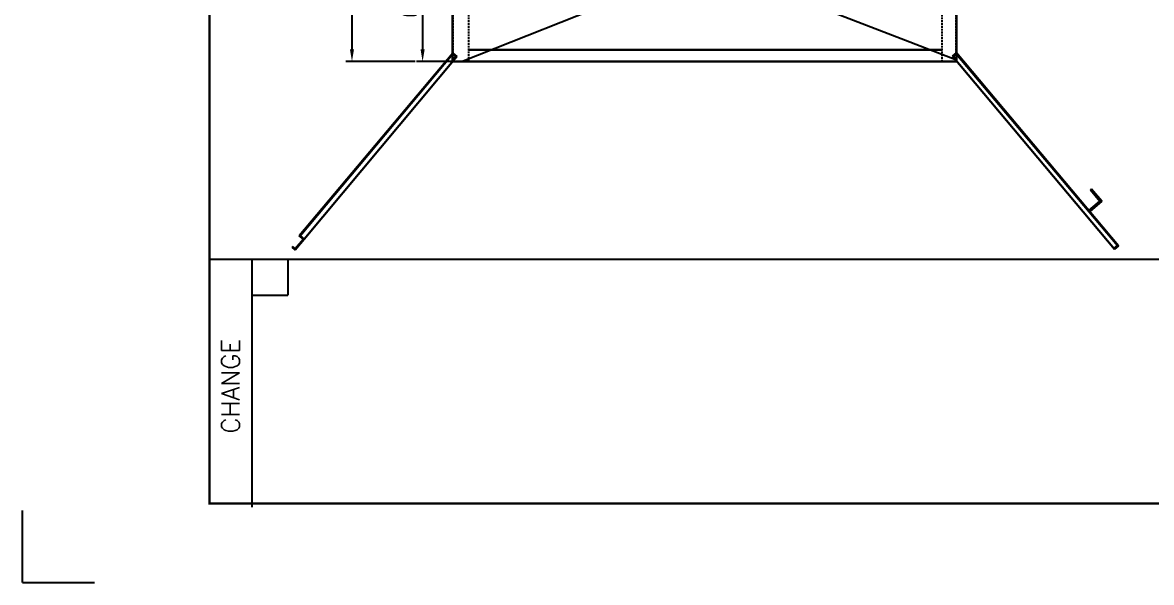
# Model space of a CAD drawing. Header units: millimetres. Extents: x 198356 to 209798, y -190593 to -183267.
# Drawn here: x 198356 to 202230, y -190593 to -188671 of the extents above; entities that cross this region are included whole.
import ezdxf

# ---------------------------------------------------------------- set-up
doc = ezdxf.new("R2010")
doc.units = ezdxf.units.MM
doc.header["$LTSCALE"] = 13
doc.linetypes.add('DASHED', pattern=[0.75, 0.5, -0.25])
for name, color, linetype in [('1', 4, 'Continuous'), ('2', 3, 'Continuous'), ('4虚线层', 6, 'DASHED'), ('PDF_几何图形', 7, 'Continuous'), ('粗实线', 4, 'Continuous')]:
    doc.layers.add(name, color=color, linetype=linetype)
doc.layers.add('2细实线', color=3, linetype='Continuous', lineweight=20)
doc.layers.add('标注、文本', color=3, linetype='Continuous', lineweight=25)
doc.layers.add('paper', color=254, linetype='Continuous', plot=False)
doc.styles.add('ROMANS', font='romans.shx', dxfattribs={"bigfont": 'whgtxt.shx'})
doc.styles.get("Standard").update_dxf_attribs({"font": 'gbenor.shx', "bigfont": 'gbcbig.shx'})
doc.dimstyles.new('英寸 1-10', dxfattribs={"dimscale": 14, "dimtxt": 3.5, "dimasz": 2, "dimexe": 1.5, "dimexo": 0.5, "dimgap": 0.5, "dimtad": 1, "dimtoh": 1, "dimdec": 1, "dimdsep": 46, "dimtxsty": 'Standard', "dimcen": 2.5, "dimclrd": 3, "dimclre": 3, "dimclrt": 3, "dimadec": 0, "dimazin": 2, "dimtfac": 1, "dimtdec": 1, "dimtmove": 0, "dimatfit": 2, "dimfxl": 1, "dimarcsym": 0})

# ---------------------------------------------------------------- blocks, each defined once
blk = doc.blocks.new('*D117')
at = {"layer": '2细实线', "color": 3, "linetype": 'ByBlock', "lineweight": -2}
for p, q in [((199823.8, -188129.5), (199707.7, -188129.5)), ((199728.7, -188171.5), (199728.7, -188762.5)), ((199855.6, -188804.5), (199707.7, -188804.5))]:
    blk.add_line(p, q, dxfattribs=at)
at = {"layer": '2细实线', "color": 3, "linetype": 'ByBlock'}
for points in [[(199721.7, -188171.5), (199735.7, -188171.5), (199728.7, -188129.5)], [(199721.7, -188762.5), (199735.7, -188762.5), (199728.7, -188804.5)]]:
    blk.add_solid(points, dxfattribs=at)
at = {"layer": 'Defpoints', "color": 0, "linetype": 'ByBlock'}
for p in [(199830.8, -188129.5), (199728.7, -188804.5), (199862.6, -188804.5)]:
    blk.add_point(p, dxfattribs=at)
at = {"layer": '2细实线', "color": 3, "linetype": 'ByBlock', "insert": (199683.4, -188467), "char_height": 73.5, "attachment_point": 5, "rotation": 90}
blk.add_mtext('675 [26.6]', dxfattribs=at)
blk = doc.blocks.new('*D128')
at = {"layer": '2细实线', "color": 3, "linetype": 'ByBlock', "lineweight": -2}
for p, q in [((200043.8, -186582.5), (199465.3, -186582.5)), ((199486.3, -186624.5), (199486.3, -188762.5)), ((199703.7, -188804.5), (199465.3, -188804.5))]:
    blk.add_line(p, q, dxfattribs=at)
at = {"layer": '2细实线', "color": 3, "linetype": 'ByBlock'}
for points in [[(199479.3, -186624.5), (199493.3, -186624.5), (199486.3, -186582.5)], [(199479.3, -188762.5), (199493.3, -188762.5), (199486.3, -188804.5)]]:
    blk.add_solid(points, dxfattribs=at)
at = {"layer": 'Defpoints', "color": 0, "linetype": 'ByBlock'}
for p in [(200050.8, -186582.5), (199486.3, -188804.5), (199710.7, -188804.5)]:
    blk.add_point(p, dxfattribs=at)
at = {"layer": '2细实线', "color": 3, "linetype": 'ByBlock', "insert": (199441, -187693.5), "char_height": 73.5, "attachment_point": 5, "rotation": 90}
blk.add_mtext('2222 [87.5]', dxfattribs=at)

msp = doc.modelspace()

# ---------------------------------------------------------------- linework, layer by layer
at = {"layer": '1', "const_width": 8.634}
msp.add_lwpolyline([(198997.156, -190321.999), (208469.476, -190321.999), (208469.476, -183513.769), (198997.156, -183513.769), (198997.156, -190321.999)], dxfattribs=at)
at = {"layer": '2'}
for p, q in [((198997.156, -189483.304), (208469.476, -189483.304)), ((199142.474, -189483.304), (199142.474, -190334.332)), ((199265.812, -189483.304), (199265.812, -189606.641)), ((199142.474, -189606.641), (199265.812, -189606.641))]:
    msp.add_line(p, q, dxfattribs=at)
at = {"layer": '4虚线层'}
for p, q in [((199832.829, -188194.487), (199832.829, -188804.487)), ((199885.829, -188194.487), (199885.829, -188804.487)), ((201510.829, -188194.487), (201510.829, -188804.487)), ((201558.829, -188194.487), (201558.829, -188804.487))]:
    msp.add_line(p, q, dxfattribs=at)
at = {"layer": 'paper'}
for q in [(198355.801, -190346.666), (198602.476, -190593.341)]:
    msp.add_line((198355.801, -190593.341), q, dxfattribs=at)
at = {"layer": 'PDF_几何图形'}
for p, q in [((199831.945, -188775.206), (199305.103, -189402.824)), ((199831.945, -188778.514), (199308.411, -189402.824)), ((199845.593, -188786.786), (199322.472, -189414.817)), ((199831.945, -188775.206), (199845.593, -188786.786)), ((199831.945, -188778.514), (199842.698, -188787.199)), ((199842.698, -188787.199), (199835.254, -188795.884)), ((199845.593, -188786.786), (199836.908, -188797.538)), ((201560.829, -188774.297), (201546.768, -188785.876)), ((201546.768, -188785.876), (202102.805, -189448.679)), ((201546.768, -188785.876), (201555.453, -188796.629)), ((201560.415, -188777.605), (201550.076, -188786.29)), ((201550.076, -188786.29), (201557.107, -188794.975)), ((201560.415, -188777.605), (202113.558, -189436.685)), ((201560.829, -188774.297), (202116.867, -189437.099)), ((199835.254, -188795.884), (199836.908, -188797.538)), ((201557.107, -188794.975), (201555.453, -188796.629)), ((202024.642, -189242.723), (202021.333, -189245.618)), ((202024.642, -189242.723), (202059.795, -189284.493)), ((202059.795, -189284.493), (202018.025, -189319.233)), ((199308.411, -189402.824), (199322.472, -189414.817)), ((199308.411, -189402.824), (199322.472, -189414.817)), ((199283.184, -189440.458), (199281.53, -189442.526)), ((199283.184, -189440.458), (199281.53, -189442.526)), ((199281.53, -189442.526), (199291.869, -189451.211)), ((199281.53, -189442.526), (199291.869, -189451.211)), ((199283.184, -189440.458), (199291.869, -189447.902)), ((199283.184, -189440.458), (199291.869, -189447.902)), ((199322.472, -189414.817), (199291.869, -189451.211)), ((199322.472, -189414.817), (199291.869, -189451.211)), ((202113.558, -189436.685), (202101.151, -189447.024)), ((202116.867, -189437.099), (202102.805, -189448.679)), ((202101.151, -189447.024), (202102.805, -189448.679))]:
    msp.add_line(p, q, dxfattribs=at)
for points in [[(202021.333, -189245.618), (202053.178, -189283.666), (202015.13, -189315.924), (202018.025, -189319.233)], [(199305.103, -189402.824), (199319.577, -189414.817), (199291.869, -189447.902)], [(199305.103, -189402.824), (199319.577, -189414.817), (199291.869, -189447.902)]]:
    msp.add_lwpolyline(points, dxfattribs=at)
at = {"layer": '标注、文本'}
for p, q in [((199830.829, -188129.487), (201555.453, -188796.629)), ((199862.609, -188804.487), (201560.829, -188129.487))]:
    msp.add_line(p, q, dxfattribs=at)
at = {"layer": '标注、文本', "color": 4, "lineweight": 30}
for p, q in [((201560.829, -188774.297), (201546.768, -188785.876)), ((201546.768, -188785.876), (202102.805, -189448.679)), ((201546.768, -188785.876), (201555.453, -188796.629)), ((201560.415, -188777.605), (201550.076, -188786.29)), ((201550.076, -188786.29), (201557.107, -188794.975)), ((201560.415, -188777.605), (202113.558, -189436.685)), ((201560.829, -188774.297), (202116.867, -189437.099)), ((199830.829, -188804.487), (201560.829, -188804.487)), ((199830.829, -188804.487), (201560.829, -188804.487)), ((201557.107, -188794.975), (201555.453, -188796.629)), ((202024.642, -189242.723), (202021.333, -189245.618)), ((202024.642, -189242.723), (202059.795, -189284.493)), ((202059.795, -189284.493), (202018.025, -189319.233)), ((202113.558, -189436.685), (202101.151, -189447.024)), ((202116.867, -189437.099), (202102.805, -189448.679)), ((202101.151, -189447.024), (202102.805, -189448.679))]:
    msp.add_line(p, q, dxfattribs=at)
msp.add_lwpolyline([(202021.333, -189245.618), (202053.178, -189283.666), (202015.13, -189315.924), (202018.025, -189319.233)], dxfattribs=at)
at = {"layer": '粗实线', "lineweight": 30}
for p, q in [((199830.829, -188194.487), (199830.829, -188804.487)), ((201560.829, -188194.487), (201560.829, -188804.487)), ((199831.945, -188775.206), (199305.103, -189402.824)), ((199831.945, -188778.514), (199308.411, -189402.824)), ((199845.593, -188786.786), (199322.472, -189414.817)), ((199831.945, -188775.206), (199845.593, -188786.786)), ((199831.945, -188778.514), (199842.698, -188787.199)), ((199842.698, -188787.199), (199835.254, -188795.884)), ((199845.593, -188786.786), (199836.908, -188797.538)), ((199885.829, -188764.487), (201510.829, -188764.487)), ((199830.829, -188804.487), (201560.829, -188804.487)), ((199835.254, -188795.884), (199836.908, -188797.538)), ((199308.411, -189402.824), (199322.472, -189414.817)), ((199308.411, -189402.824), (199322.472, -189414.817)), ((199283.184, -189440.458), (199281.53, -189442.526)), ((199283.184, -189440.458), (199281.53, -189442.526)), ((199281.53, -189442.526), (199291.869, -189451.211)), ((199281.53, -189442.526), (199291.869, -189451.211)), ((199283.184, -189440.458), (199291.869, -189447.902)), ((199283.184, -189440.458), (199291.869, -189447.902)), ((199322.472, -189414.817), (199291.869, -189451.211)), ((199322.472, -189414.817), (199291.869, -189451.211))]:
    msp.add_line(p, q, dxfattribs=at)
msp.add_lwpolyline([(199305.103, -189402.824), (199319.577, -189414.817), (199291.869, -189447.902)], dxfattribs=at)
msp.add_lwpolyline([(199305.103, -189402.824), (199319.577, -189414.817), (199291.869, -189447.902)], dxfattribs=at)

# ---------------------------------------------------------------- texts
at = {"layer": '2', "style": 'ROMANS'}
msp.add_text('CHANGE', height=61.6688, rotation=90, dxfattribs=at).set_placement((199100.548, -190082.213))

# ---------------------------------------------------------------- dimensions: what is measured, and where the dimension line sits
at = {"layer": '2细实线', "linetype": 'ByBlock'}
for base, p1, p2, picture, middle in [((199486.315, -188804.487), (200050.829, -186582.487), (199710.718, -188804.487), '*D128', (199441.034, -187693.487)), ((199728.718, -188804.487), (199830.829, -188129.487), (199862.609, -188804.487), '*D117', (199683.436, -188466.987))]:
    dim = msp.add_linear_dim(base=base, p1=p1, p2=p2, angle=90, dimstyle='英寸 1-10', override={"dimtxt": 5.25, "dimasz": 3}, dxfattribs=at)
    dim.commit()
    dim.dimension.update_dxf_attribs({"geometry": picture, "text_midpoint": middle})

doc.saveas('drawing.dxf')
